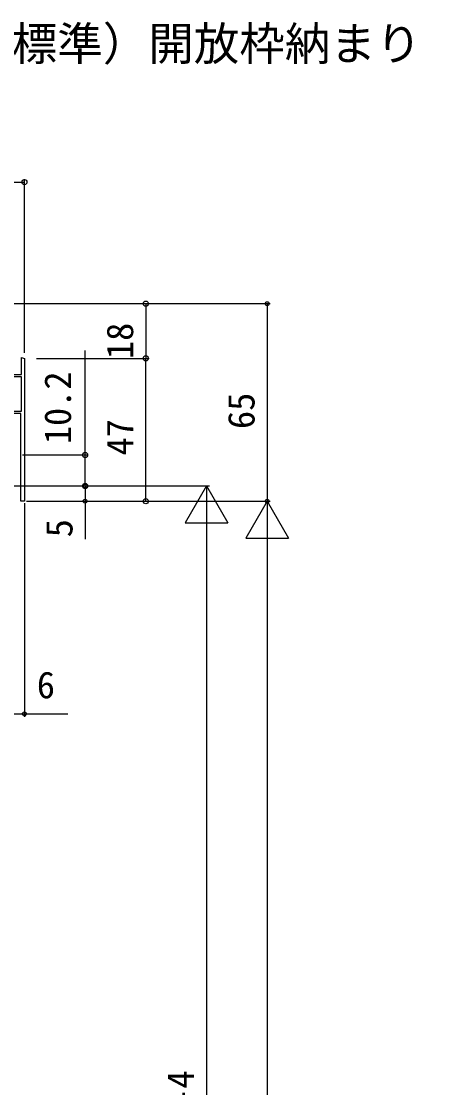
# Model space of a CAD drawing. Units: millimetres, scale not verified. Extents: x -525 to 525, y -783 to 780.
# Drawn here: x -257.9 to -123.6, y -412.9 to -62 of the extents above; entities that cross this region are included whole.
import ezdxf
from ezdxf.enums import TextEntityAlignment as Align

# ---------------------------------------------------------------- set-up
doc = ezdxf.new("R2010")
doc.units = ezdxf.units.MM
doc.header["$LTSCALE"] = 4
for name, color, linetype in [('0-1_USER1', 3, 'Continuous'), ('0-2_YKK_11', 7, 'Continuous'), ('0-5_YKK_D', 6, 'Continuous')]:
    doc.layers.add(name, color=color, linetype=linetype)
doc.styles.add('ＭＳ ゴシック', font='')
doc.styles.get('ＭＳ ゴシック').set_extended_font_data('MS Gothic')

msp = doc.modelspace()

# ---------------------------------------------------------------- linework, layer by layer
at = {"layer": '0-2_YKK_11'}
msp.add_lwpolyline([(-256.907, -172.926), (-256.907, -219.891), (-258.107, -219.891), (-258.107, -191.091), (-260.707, -191.091), (-262.107, -190.581), (-262.107, -191.176), (-263.607, -190.631), (-263.607, -189.891), (-261.665, -189.891), (-260.566, -190.291), (-257.907, -190.291), (-257.907, -178.991), (-260.566, -178.991), (-261.665, -179.391), (-263.607, -179.391), (-263.607, -178.651), (-262.107, -178.105), (-262.107, -178.7), (-260.707, -178.191), (-257.907, -178.191), (-257.907, -172.562)], close=True, dxfattribs=at)
at = {"layer": '0-5_YKK_D'}
for p, q in [((-316.407, -114.891), (-256.907, -114.891)), ((-256.907, -171.091), (-256.907, -113.891)), ((-305.855, -154.891), (-175.907, -154.891)), ((-252.907, -154.891), (-215.907, -154.891)), ((-216.907, -154.891), (-216.907, -172.891)), ((-176.907, -154.891), (-176.907, -219.891)), ((-252.908, -172.891), (-215.907, -172.891)), ((-252.908, -172.891), (-215.907, -172.891)), ((-216.907, -219.891), (-216.907, -172.891)), ((-257.575, -204.691), (-235.907, -204.691)), ((-261.907, -214.891), (-195.907, -214.891)), ((-261.907, -214.891), (-235.907, -214.891)), ((-261.907, -214.891), (-235.907, -214.891)), ((-196.907, -214.891), (-203.907, -227.015)), ((-196.907, -214.891), (-189.907, -227.015)), ((-196.907, -214.891), (-196.907, -239.14)), ((-256.907, -220.591), (-256.907, -290.891)), ((-256.208, -219.891), (-175.907, -219.891)), ((-256.208, -219.891), (-235.907, -219.891)), ((-252.908, -219.891), (-215.907, -219.891)), ((-252.908, -219.891), (-175.907, -219.891)), ((-176.907, -219.891), (-183.907, -232.015)), ((-176.907, -219.891), (-169.907, -232.015)), ((-176.907, -219.891), (-176.907, -244.14)), ((-203.907, -227.015), (-189.907, -227.015)), ((-196.907, -228.891), (-196.907, -596.889)), ((-183.907, -232.015), (-169.907, -232.015)), ((-176.907, -233.891), (-176.907, -605.891))]:
    msp.add_line(p, q, dxfattribs=at)
for points in [[(-236.907, -214.891), (-236.907, -204.691), (-236.907, -170.291)], [(-236.907, -214.891), (-236.907, -219.891), (-236.907, -232.395)], [(-262.907, -289.891), (-256.907, -289.891), (-242.539, -289.891)]]:
    msp.add_lwpolyline(points, dxfattribs=at)
for centre, radius in [((-256.907, -114.891), 0.85), ((-216.907, -154.891), 0.85), ((-176.907, -154.891), 0.637), ((-216.907, -172.891), 0.85), ((-216.907, -172.891), 0.85), ((-236.907, -204.691), 0.85), ((-236.907, -214.891), 0.85), ((-236.907, -214.891), 0.637), ((-236.907, -219.891), 0.637), ((-216.907, -219.891), 0.85), ((-176.907, -219.891), 0.637), ((-256.907, -289.891), 0.637)]:
    msp.add_circle(centre, radius, dxfattribs=at)

# ---------------------------------------------------------------- texts
at = {"layer": '0-1_USER1', "style": 'ＭＳ ゴシック'}
msp.add_text('■アウトセット引戸\u3000片引き戸（標準）開放枠納まり\u3000土間納まり例（土間×土間）', height=11, dxfattribs=at).set_placement((-486.153, -78.127), align=Align.BOTTOM_LEFT)
at = {"layer": '0-5_YKK_D', "style": 'ＭＳ ゴシック'}
for s, p in [('18', (-218.407, -173.129)), ('10.2', (-238.907, -201.132)), ('65', (-178.407, -196.152)), ('47', (-218.407, -204.879)), ('5', (-238.407, -231.782)), ('DH=H-4', (-198.407, -443.129))]:
    msp.add_text(s, height=8.798, rotation=90, dxfattribs=at).set_placement(p, align=Align.BOTTOM_LEFT)
msp.add_text('6', height=8.798, dxfattribs=at).set_placement((-252.812, -287.391), align=Align.BOTTOM_LEFT)

doc.saveas('drawing.dxf')
